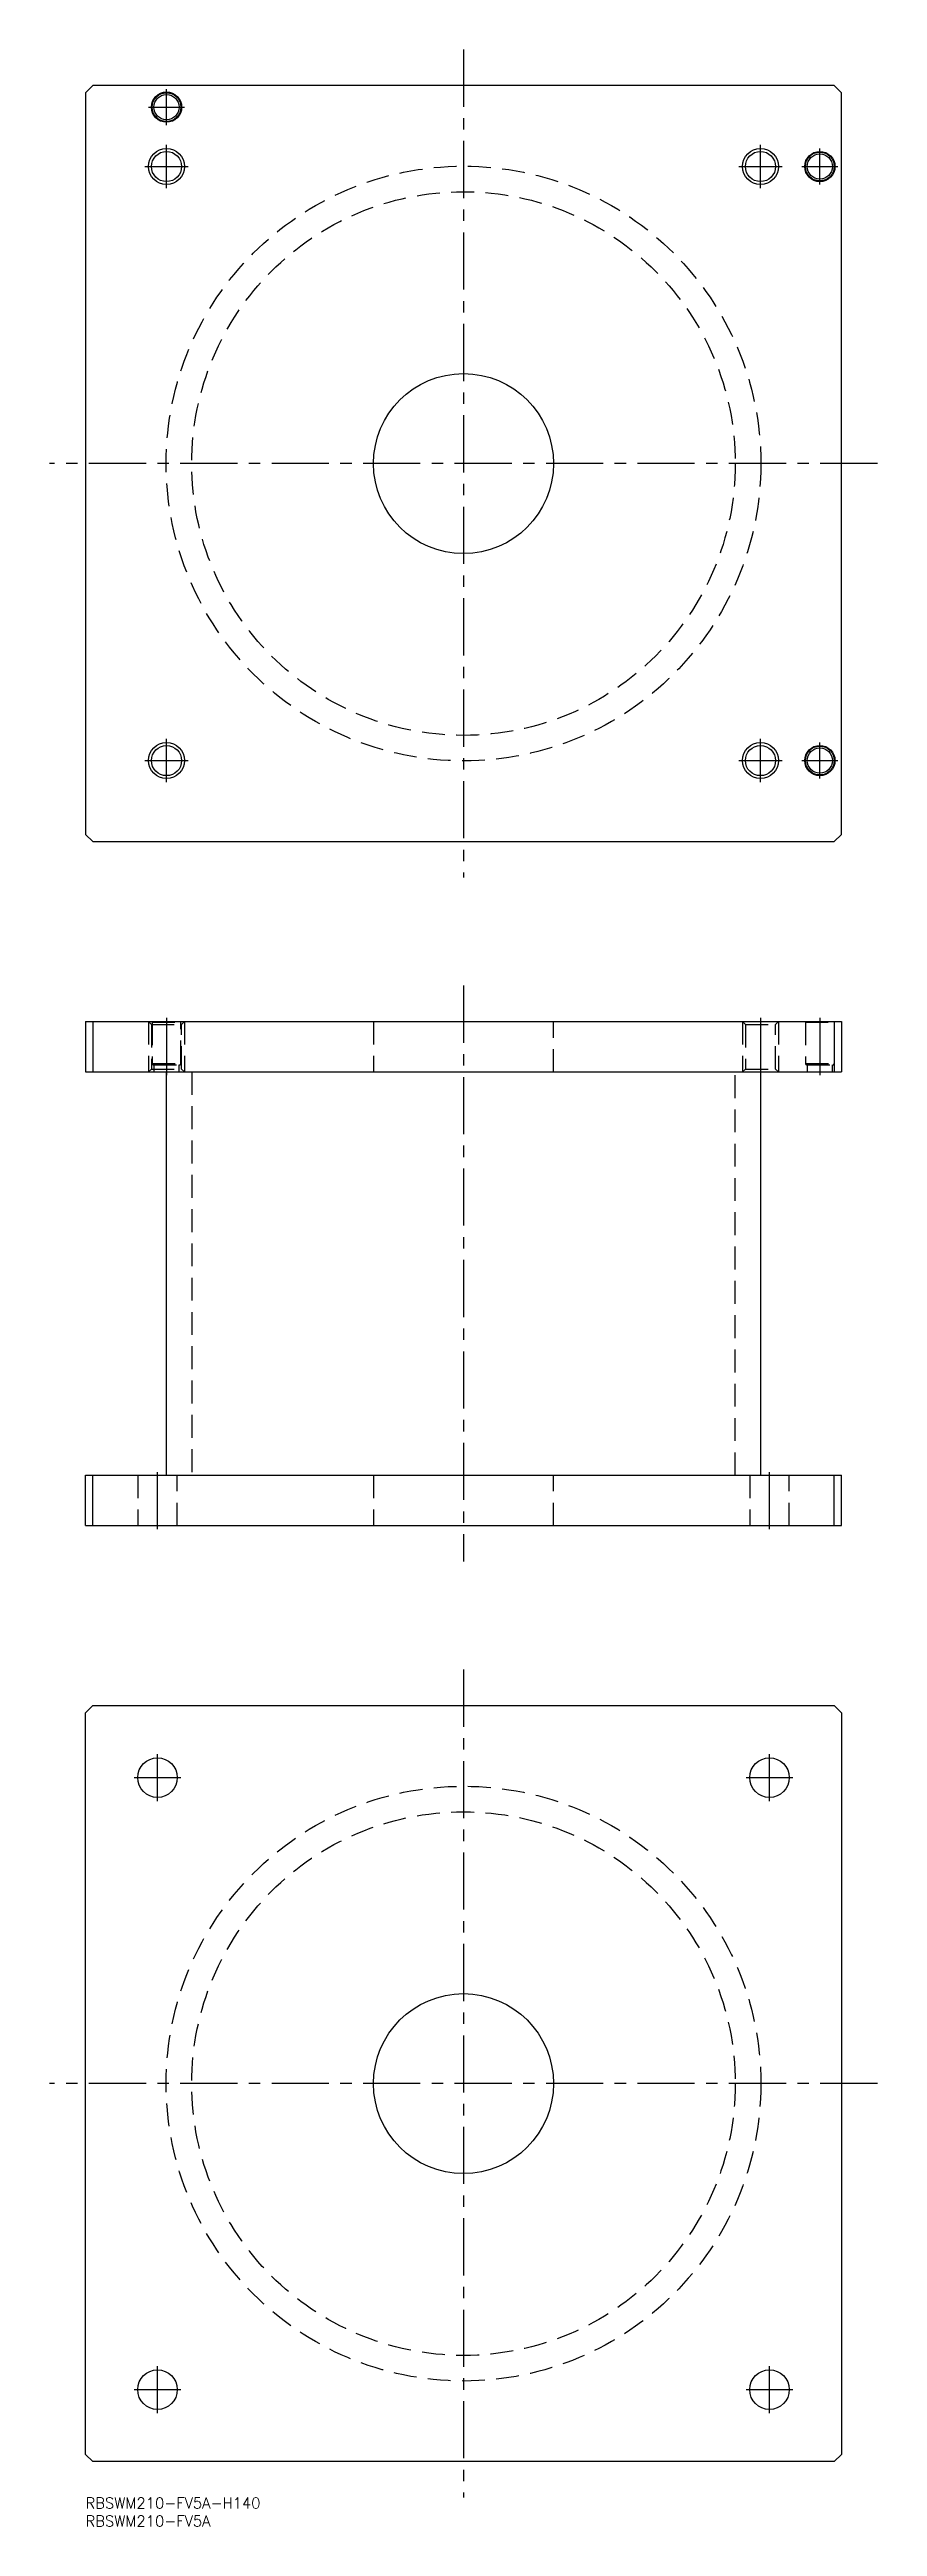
# Model space of a CAD drawing. Extents: x -10 to 220, y -8 to 680.
import ezdxf

# ---------------------------------------------------------------- set-up
doc = ezdxf.new("R2010")
doc.units = 0
doc.header["$LTSCALE"] = 0.5
doc.linetypes.add('CENTER', pattern=[50.8, 31.75, -6.35, 6.35, -6.35])
doc.linetypes.add('DASHED', pattern=[19.05, 12.7, -6.35])
doc.layers.get('0').update_dxf_attribs({"linetype": 'CONTINUOUS'})
for name, color, linetype in [('MSM_CENTER', 1, 'CENTER'), ('MSM_CONTINUOUS', 7, 'CONTINUOUS'), ('MSM_DASHED', 4, 'DASHED'), ('MSM_NARROW', 5, 'CONTINUOUS'), ('MSM_PART_NUMBER', 7, 'CONTINUOUS')]:
    doc.layers.add(name, color=color, linetype=linetype)
doc.styles.get("Standard").update_dxf_attribs({"font": 'txt.shx', "height": 3, "bigfont": 'bigfont.shx'})

msp = doc.modelspace()

# ---------------------------------------------------------------- linework, layer by layer
for p, q in [((2, 670), (0, 668)), ((208, 670), (2, 670)), ((210, 668), (208, 670))]:
    msp.add_line(p, q)
for centre, radius in [((22.5, 664), 4.2), ((22.5, 664), 4), ((22.5, 664), 3.5), ((22.5, 647.5), 4.188), ((187.5, 647.5), 4.188), ((204, 647.5), 4.2), ((204, 647.5), 4), ((204, 647.5), 3.5)]:
    msp.add_circle(centre, radius)
at = {"layer": 'MSM_CENTER'}
for p, q in [((105, 680), (105, 450)), ((22.5, 659), (22.5, 669)), ((17.5, 664), (27.5, 664)), ((16.5, 647.5), (28.5, 647.5)), ((22.5, 641.5), (22.5, 653.5)), ((181.5, 647.5), (193.5, 647.5)), ((187.5, 641.5), (187.5, 653.5)), ((199, 647.5), (209, 647.5)), ((204, 642.5), (204, 652.5)), ((220, 565), (-10, 565)), ((22.5, 476.5), (22.5, 488.5)), ((187.5, 476.5), (187.5, 488.5)), ((16.5, 482.5), (28.5, 482.5)), ((181.5, 482.5), (193.5, 482.5)), ((199, 482.5), (209, 482.5)), ((204, 477.5), (204, 487.5)), ((105, 420), (105, 260)), ((22.5, 411), (22.5, 395)), ((187.5, 411), (187.5, 395)), ((204, 411), (204, 395)), ((20, 269), (20, 285)), ((190, 269), (190, 285)), ((105, 230), (105, 0)), ((20, 193.5), (20, 206.5)), ((190, 193.5), (190, 206.5)), ((13.5, 200), (26.5, 200)), ((183.5, 200), (196.5, 200)), ((220, 115), (-10, 115)), ((20, 23.5), (20, 36.5)), ((190, 23.5), (190, 36.5)), ((13.5, 30), (26.5, 30)), ((183.5, 30), (196.5, 30))]:
    msp.add_line(p, q, dxfattribs=at)
at = {"layer": 'MSM_CONTINUOUS'}
for p, q in [((0, 668), (0, 462)), ((210, 462), (210, 668)), ((0, 462), (2, 460)), ((208, 460), (210, 462)), ((2, 460), (208, 460)), ((0, 410), (210, 410)), ((0, 410), (0, 396)), ((2, 410), (2, 396)), ((208, 410), (208, 396)), ((210, 410), (210, 396)), ((0, 396), (210, 396)), ((22.4, 396), (22.4, 284)), ((187.6, 284), (187.6, 396)), ((0, 270), (0, 284)), ((0, 284), (210, 284)), ((2, 270), (2, 284)), ((208, 270), (208, 284)), ((210, 270), (210, 284)), ((0, 270), (210, 270)), ((0, 218), (2, 220)), ((0, 12), (0, 218)), ((2, 220), (208, 220)), ((208, 220), (210, 218)), ((210, 218), (210, 12)), ((2, 10), (0, 12)), ((208, 10), (2, 10)), ((210, 12), (208, 10))]:
    msp.add_line(p, q, dxfattribs=at)
for centre, radius in [((105, 565), 25), ((22.5, 482.5), 4.188), ((187.5, 482.5), 4.188), ((204, 482.5), 4.2), ((204, 482.5), 4), ((204, 482.5), 3.5), ((20, 200), 5.5), ((190, 200), 5.5), ((105, 115), 25), ((20, 30), 5.5), ((190, 30), 5.5)]:
    msp.add_circle(centre, radius, dxfattribs=at)
at = {"layer": 'MSM_DASHED'}
for p, q in [((17.5, 410), (18.312, 409.188)), ((17.5, 410), (17.5, 396)), ((18.3, 410), (18.5, 409.8)), ((18.312, 409.188), (26.688, 409.188)), ((18.312, 409.188), (18.312, 396.812)), ((18.5, 409.8), (26.5, 409.8)), ((18.5, 409.8), (18.5, 398.4)), ((26.5, 409.8), (26.7, 410)), ((26.5, 398.4), (26.5, 409.8)), ((26.688, 409.188), (27.5, 410)), ((26.688, 396.812), (26.688, 409.188)), ((27.5, 410), (27.5, 396)), ((80, 410), (80, 396)), ((130, 396), (130, 410)), ((182.5, 410), (183.312, 409.188)), ((182.5, 410), (182.5, 396)), ((183.312, 409.188), (191.688, 409.188)), ((183.312, 409.188), (183.312, 396.812)), ((191.688, 409.188), (192.5, 410)), ((191.688, 396.812), (191.688, 409.188)), ((192.5, 410), (192.5, 396)), ((199.8, 410), (200, 409.8)), ((200, 409.8), (208, 409.8)), ((200, 409.8), (200, 398.4)), ((208, 409.8), (208.2, 410)), ((18.312, 396.812), (17.5, 396)), ((18.312, 396.812), (26.688, 396.812)), ((18.507, 398.4), (26.493, 398.4)), ((18.9, 398), (26.1, 398)), ((19, 398), (19, 396)), ((26, 396), (26, 398)), ((27.5, 396), (26.688, 396.812)), ((29.5, 396), (29.5, 284)), ((180.5, 284), (180.5, 396)), ((183.312, 396.812), (182.5, 396)), ((183.312, 396.812), (191.688, 396.812)), ((192.5, 396), (191.688, 396.812)), ((200.007, 398.4), (207.993, 398.4)), ((200.4, 398), (207.6, 398)), ((200.5, 398), (200.5, 396)), ((207.5, 396), (207.5, 398)), ((14.5, 284), (14.5, 270)), ((25.5, 270), (25.5, 284)), ((80, 284), (80, 270)), ((130, 270), (130, 284)), ((184.5, 284), (184.5, 270)), ((195.5, 270), (195.5, 284))]:
    msp.add_line(p, q, dxfattribs=at)
for centre, radius in [((105, 565), 82.6), ((105, 565), 75.5), ((105, 115), 82.6), ((105, 115), 75.5)]:
    msp.add_circle(centre, radius, dxfattribs=at)
for centre, start, end in [((18.9, 398.4), 180, 270), ((26.1, 398.4), 270, 360), ((200.4, 398.4), 180, 270), ((207.6, 398.4), 270, 360)]:
    msp.add_arc(centre, 0.4, start, end, dxfattribs=at)
at = {"layer": 'MSM_NARROW'}
for centre in [(22.5, 647.5), (187.5, 647.5), (22.5, 482.5), (187.5, 482.5)]:
    msp.add_circle(centre, 5, dxfattribs=at)

# ---------------------------------------------------------------- texts
at = {"layer": 'MSM_PART_NUMBER'}
for s, p in [('RBSWM210-FV5A-H140', (0, -3)), ('RBSWM210-FV5A', (0, -8))]:
    msp.add_text(s, height=3, dxfattribs=at).set_placement(p)

doc.saveas('drawing.dxf')
